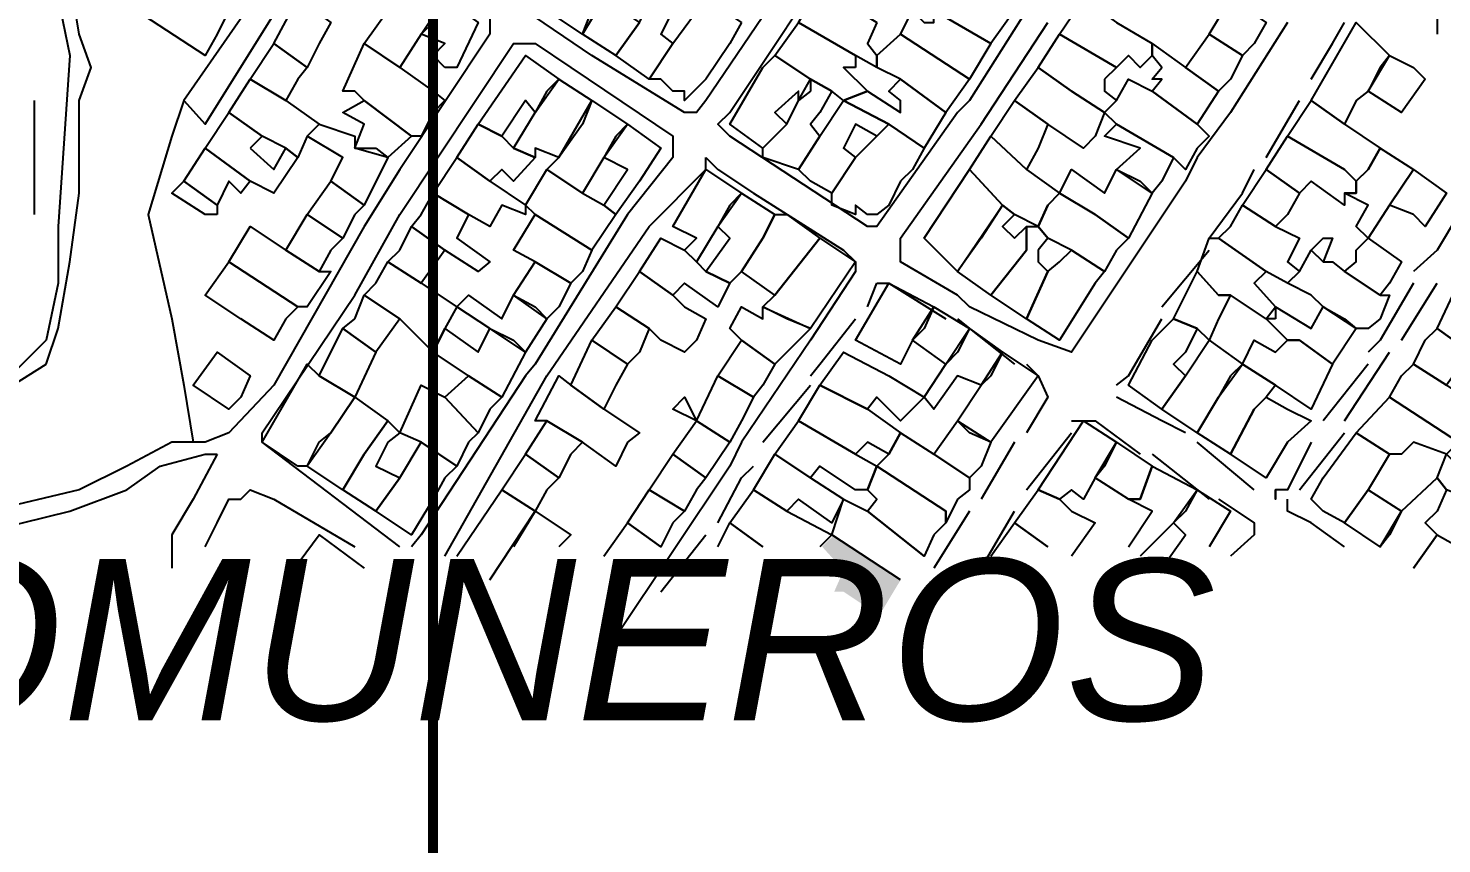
# Model space of a CAD drawing. Header units: millimetres. Extents: x -3588 to 75209, y -3737 to 38254.
# Drawn here: x 6056.7 to 6224.8, y 5026.6 to 5123.6 of the extents above; entities that cross this region are included whole.
import ezdxf

# ---------------------------------------------------------------- set-up
doc = ezdxf.new("R2010")
doc.units = ezdxf.units.MM
for name, color, linetype in [('H', 250, 'Continuous'), ('P', 253, 'Continuous'), ('T', 7, 'Continuous')]:
    doc.layers.add(name, color=color, linetype=linetype)

msp = doc.modelspace()

# ---------------------------------------------------------------- hatches: boundary and pattern name
at = {"layer": 'H', "linetype": 'Continuous'}
msp.add_hatch(color=256, dxfattribs=at).paths.add_polyline_path([(6160.417, 5058.017), (6157.873, 5053.792), (6153.632, 5056.609), (6152.511, 5056.609), (6153.632, 5059.154), (6151.087, 5061.97), (6152.511, 5063.379), (6160.417, 5058.017), (6160.417, 5058.017)])

# ---------------------------------------------------------------- linework, layer by layer
at = {"layer": 'P', "const_width": 1.2}
msp.add_lwpolyline([(6104.804, -520.269), (6104.804, 8805.959)], dxfattribs=at)
at = {"layer": 'P'}
for points in [[(6126.537, 5142.149), (6133.307, 5151.463), (6146.862, 5170.363), (6156.464, 5185.327), (6157.585, 5185.327), (6157.585, 5186.751), (6175.365, 5174.604), (6175.365, 5173.196), (6149.679, 5133.955), (6145.454, 5127.185), (6137.26, 5115.039), (6136.14, 5113.63), (6134.715, 5113.63), (6123.705, 5120.4), (6115.815, 5125.777), (6121.176, 5133.955), (6126.537, 5142.149)], [(6158.993, 5142.149), (6164.354, 5151.463), (6177.909, 5170.363), (6179.318, 5170.363), (6180.742, 5170.363), (6197.114, 5162.474), (6197.114, 5161.049), (6197.114, 5159.641), (6180.742, 5133.955), (6175.365, 5125.777), (6168.595, 5115.039), (6167.187, 5113.63), (6157.585, 5100.075), (6156.464, 5100.075), (6140.093, 5110.814), (6138.668, 5112.222), (6140.093, 5113.63), (6153.632, 5133.955), (6158.993, 5142.149)], [(6087.296, 5133.955), (6087.296, 5132.547), (6075.165, 5115.039), (6077.694, 5112.222), (6091.249, 5133.955)], [(6122.584, 5122.944), (6118.343, 5125.777), (6123.705, 5135.363), (6127.946, 5132.547), (6125.129, 5127.185), (6122.584, 5122.944)], [(6058.794, 5132.547), (6060.202, 5127.185), (6061.61, 5120.4), (6060.202, 5100.075), (6060.202, 5093.305), (6058.794, 5086.536), (6050.6, 5078.342), (6050.6, 5076.934)], [(6079.118, 5122.944), (6077.694, 5120.4), (6069.516, 5125.777), (6069.516, 5127.185), (6072.333, 5131.138), (6073.741, 5129.714), (6080.527, 5125.777), (6079.118, 5122.944)], [(6222.8, 5131.138), (6224.208, 5125.777), (6224.208, 5122.944)], [(6076.286, 5074.389), (6073.741, 5074.389), (6068.38, 5071.572), (6062.731, 5068.74), (6052.008, 5066.211), (6045.239, 5064.803), (6046.647, 5067.619), (6048.055, 5068.74), (6050.6, 5072.981), (6052.008, 5076.934), (6054.841, 5081.175), (6058.794, 5083.703), (6060.202, 5087.944), (6061.61, 5095.85), (6062.731, 5104.028), (6062.731, 5115.039), (6064.155, 5118.991), (6062.731, 5122.944), (6061.61, 5129.714)], [(6104.804, 5124.353), (6103.38, 5122.944), (6100.851, 5118.991), (6096.61, 5121.824), (6099.443, 5125.777), (6102.26, 5129.714), (6106.213, 5127.185), (6104.804, 5124.353)], [(6133.307, 5125.777), (6131.899, 5122.944), (6133.307, 5121.824), (6130.49, 5117.583), (6126.537, 5120.4), (6129.354, 5124.353), (6131.899, 5129.714), (6134.715, 5127.185), (6133.307, 5125.777)], [(6165.778, 5129.714), (6167.187, 5128.594), (6168.595, 5129.714), (6170.003, 5128.594), (6173.956, 5125.777), (6171.14, 5121.824), (6164.354, 5125.777), (6163.234, 5127.185), (6164.354, 5129.714), (6165.778, 5129.714)], [(6091.249, 5121.824), (6089.841, 5118.991), (6085.888, 5121.824), (6088.705, 5127.185), (6092.658, 5124.353), (6091.249, 5121.824)], [(6106.213, 5118.991), (6104.804, 5120.4), (6106.213, 5121.824), (6103.38, 5122.944), (6106.213, 5127.185), (6110.166, 5124.353), (6107.621, 5118.991), (6106.213, 5118.991)], [(6123.705, 5125.777), (6125.129, 5127.185), (6129.354, 5124.353), (6126.537, 5120.4), (6122.584, 5122.944), (6123.705, 5125.777)], [(6141.501, 5124.353), (6140.093, 5121.824), (6137.26, 5117.583), (6134.715, 5115.039), (6134.715, 5116.175), (6133.307, 5116.175), (6131.899, 5117.583), (6130.49, 5117.583), (6133.307, 5121.824), (6137.26, 5127.185), (6141.501, 5124.353)], [(6157.585, 5124.353), (6156.464, 5121.824), (6157.585, 5120.4), (6157.585, 5118.991), (6155.04, 5120.4), (6148.27, 5124.353), (6150.815, 5128.594), (6157.585, 5124.353)], [(6186.103, 5124.353), (6190.328, 5121.824), (6190.328, 5120.4), (6188.92, 5118.991), (6187.512, 5120.4), (6186.103, 5118.991), (6179.318, 5122.944), (6182.15, 5127.185), (6186.103, 5124.353)], [(6202.475, 5121.824), (6201.067, 5120.4), (6197.114, 5122.944), (6199.642, 5127.185), (6203.883, 5124.353), (6202.475, 5121.824)], [(6111.574, 5125.777), (6111.574, 5124.353), (6111.574, 5122.944), (6100.851, 5106.861)], [(6163.234, 5124.353), (6164.354, 5124.353), (6164.354, 5125.777), (6171.14, 5121.824), (6168.595, 5117.583), (6160.417, 5122.944), (6161.826, 5125.777), (6163.234, 5124.353)], [(6155.04, 5118.991), (6153.632, 5118.991), (6156.464, 5116.175), (6153.632, 5115.039), (6152.223, 5116.175), (6149.679, 5117.583), (6145.454, 5120.4), (6148.27, 5124.353), (6155.04, 5120.4), (6155.04, 5118.991)], [(6206.428, 5124.353), (6199.642, 5113.63), (6195.689, 5108.269), (6194.281, 5105.452), (6180.742, 5085.128), (6176.789, 5086.536), (6168.595, 5090.489), (6167.187, 5091.897), (6160.417, 5095.85), (6160.417, 5097.258), (6160.417, 5098.667), (6170.003, 5112.222), (6177.909, 5124.353)], [(6217.438, 5118.991), (6216.014, 5116.175), (6214.606, 5115.039), (6213.197, 5112.222), (6209.245, 5115.039), (6214.606, 5124.353), (6218.559, 5120.4), (6217.438, 5118.991)], [(6209.245, 5117.583), (6211.789, 5121.824), (6213.197, 5124.353)], [(6168.595, 5117.583), (6165.778, 5113.63), (6160.417, 5117.583), (6157.585, 5118.991), (6157.585, 5120.4), (6160.417, 5122.944), (6168.595, 5117.583)], [(6184.679, 5117.583), (6184.679, 5116.175), (6186.103, 5115.039), (6184.679, 5113.63), (6180.742, 5116.175), (6176.789, 5118.991), (6179.318, 5122.944), (6186.103, 5118.991), (6184.679, 5117.583)], [(6199.642, 5117.583), (6198.234, 5116.175), (6194.281, 5118.991), (6197.114, 5122.944), (6201.067, 5120.4), (6199.642, 5117.583)], [(6088.705, 5117.583), (6087.296, 5115.039), (6083.055, 5117.583), (6085.888, 5121.824), (6089.841, 5118.991), (6088.705, 5117.583)], [(6100.851, 5061.97), (6084.48, 5074.389), (6084.48, 5075.525), (6095.49, 5091.897), (6100.851, 5101.499), (6114.391, 5121.824), (6115.815, 5121.824), (6116.935, 5121.824), (6121.176, 5118.991)], [(6104.804, 5113.63), (6103.38, 5110.814), (6102.26, 5110.814), (6096.61, 5115.039), (6095.49, 5116.175), (6094.066, 5116.175), (6096.61, 5121.824), (6100.851, 5118.991), (6104.804, 5116.175), (6106.213, 5115.039), (6104.804, 5113.63)], [(6194.281, 5118.991), (6198.234, 5116.175), (6195.689, 5112.222), (6190.328, 5116.175), (6191.464, 5117.583), (6190.328, 5117.583), (6191.464, 5118.991), (6190.328, 5120.4), (6190.328, 5121.824), (6194.281, 5118.991)], [(6121.176, 5118.991), (6133.307, 5110.814), (6133.307, 5109.389), (6133.307, 5108.269), (6127.946, 5101.499), (6116.935, 5083.703), (6115.815, 5082.295), (6103.38, 5063.379), (6102.26, 5061.97)], [(6118.343, 5116.175), (6116.935, 5113.63), (6115.815, 5115.039), (6112.982, 5110.814), (6110.166, 5112.222), (6115.815, 5120.4), (6119.768, 5117.583), (6118.343, 5116.175)], [(6149.679, 5116.175), (6148.27, 5115.039), (6148.27, 5116.175), (6145.454, 5113.63), (6146.862, 5112.222), (6144.029, 5109.389), (6140.093, 5112.222), (6144.029, 5118.991), (6145.454, 5120.4), (6149.679, 5117.583), (6149.679, 5116.175)], [(6183.559, 5110.814), (6182.15, 5109.389), (6177.909, 5112.222), (6173.956, 5115.039), (6176.789, 5118.991), (6180.742, 5116.175), (6184.679, 5113.63), (6183.559, 5110.814)], [(6221.391, 5118.991), (6222.8, 5117.583), (6219.967, 5113.63), (6216.014, 5116.175), (6218.559, 5120.4), (6221.391, 5118.991)], [(6087.296, 5115.039), (6091.249, 5112.222), (6089.841, 5110.814), (6088.705, 5108.269), (6087.296, 5109.389), (6084.48, 5110.814), (6080.527, 5113.63), (6083.055, 5117.583), (6087.296, 5115.039)], [(6122.584, 5112.222), (6119.768, 5108.269), (6116.935, 5109.389), (6116.935, 5108.269), (6114.391, 5109.389), (6116.935, 5113.63), (6119.768, 5117.583), (6123.705, 5115.039), (6122.584, 5112.222)], [(6150.815, 5113.63), (6149.679, 5112.222), (6150.815, 5110.814), (6148.27, 5106.861), (6144.029, 5108.269), (6144.029, 5109.389), (6146.862, 5112.222), (6148.27, 5115.039), (6149.679, 5117.583), (6152.223, 5116.175), (6150.815, 5113.63)], [(6165.778, 5113.63), (6163.234, 5109.389), (6158.993, 5112.222), (6153.632, 5115.039), (6156.464, 5116.175), (6160.417, 5113.63), (6160.417, 5115.039), (6158.993, 5116.175), (6160.417, 5117.583), (6165.778, 5113.63)], [(6195.689, 5109.389), (6194.281, 5106.861), (6192.873, 5108.269), (6186.103, 5112.222), (6184.679, 5113.63), (6186.103, 5115.039), (6187.512, 5117.583), (6190.328, 5116.175), (6195.689, 5112.222), (6197.114, 5110.814), (6195.689, 5109.389)], [(6057.369, 5115.039), (6057.369, 5101.499)], [(6075.165, 5115.039), (6073.741, 5110.814), (6070.924, 5101.499), (6073.741, 5089.064), (6075.165, 5081.175), (6076.286, 5074.389)], [(6102.26, 5110.814), (6099.443, 5108.269), (6095.49, 5109.389), (6096.61, 5112.222), (6094.066, 5113.63), (6096.61, 5115.039), (6102.26, 5110.814)], [(6126.537, 5110.814), (6125.129, 5108.269), (6122.584, 5104.028), (6118.343, 5106.861), (6119.768, 5108.269), (6123.705, 5115.039), (6127.946, 5112.222), (6126.537, 5110.814)], [(6157.585, 5110.814), (6155.04, 5112.222), (6153.632, 5109.389), (6155.04, 5108.269), (6152.223, 5104.028), (6149.679, 5105.452), (6148.27, 5106.861), (6150.815, 5110.814), (6153.632, 5115.039), (6158.993, 5112.222), (6157.585, 5110.814)], [(6176.789, 5109.389), (6175.365, 5106.861), (6171.14, 5110.814), (6173.956, 5115.039), (6177.909, 5112.222), (6176.789, 5109.389)], [(6203.883, 5108.269), (6207.836, 5115.039)], [(6206.428, 5110.814), (6209.245, 5115.039), (6213.197, 5112.222), (6217.438, 5109.389), (6216.014, 5106.861), (6214.606, 5105.452), (6213.197, 5106.861), (6206.428, 5110.814)], [(6083.055, 5109.389), (6085.888, 5106.861), (6087.296, 5109.389), (6088.705, 5108.269), (6085.888, 5104.028), (6083.055, 5105.452), (6077.694, 5109.389), (6080.527, 5113.63), (6084.48, 5110.814), (6083.055, 5109.389)], [(6098.019, 5109.389), (6099.443, 5108.269), (6096.61, 5102.62), (6092.658, 5105.452), (6094.066, 5108.269), (6089.841, 5110.814), (6091.249, 5112.222), (6095.49, 5110.814), (6095.49, 5109.389), (6098.019, 5109.389)], [(6112.982, 5110.814), (6114.391, 5109.389), (6116.935, 5108.269), (6114.391, 5105.452), (6112.982, 5106.861), (6111.574, 5105.452), (6107.621, 5108.269), (6110.166, 5112.222), (6112.982, 5110.814)], [(6129.354, 5105.452), (6126.537, 5101.499), (6125.129, 5102.62), (6127.946, 5106.861), (6125.129, 5108.269), (6127.946, 5112.222), (6131.899, 5109.389), (6129.354, 5105.452)], [(6160.417, 5105.452), (6158.993, 5102.62), (6157.585, 5101.499), (6156.464, 5101.499), (6155.04, 5102.62), (6155.04, 5101.499), (6152.223, 5102.62), (6152.223, 5104.028), (6155.04, 5108.269), (6157.585, 5110.814), (6158.993, 5112.222), (6163.234, 5109.389), (6161.826, 5106.861), (6160.417, 5105.452)], [(6191.464, 5105.452), (6190.328, 5104.028), (6186.103, 5106.861), (6188.92, 5109.389), (6184.679, 5110.814), (6186.103, 5112.222), (6192.873, 5108.269), (6191.464, 5105.452)], [(6175.365, 5106.861), (6179.318, 5104.028), (6177.909, 5102.62), (6176.789, 5100.075), (6173.956, 5101.499), (6172.548, 5102.62), (6168.595, 5106.861), (6171.14, 5110.814), (6175.365, 5106.861)], [(6213.197, 5106.861), (6214.606, 5105.452), (6214.606, 5104.028), (6213.197, 5104.028), (6213.197, 5102.62), (6209.245, 5105.452), (6207.836, 5104.028), (6203.883, 5106.861), (6206.428, 5110.814), (6213.197, 5106.861)], [(6083.055, 5105.452), (6081.935, 5104.028), (6080.527, 5105.452), (6079.118, 5102.62), (6075.165, 5105.452), (6077.694, 5109.389), (6083.055, 5105.452)], [(6218.559, 5102.62), (6216.014, 5098.667), (6214.606, 5100.075), (6216.014, 5102.62), (6213.197, 5104.028), (6214.606, 5104.028), (6214.606, 5105.452), (6216.014, 5106.861), (6217.438, 5109.389), (6221.391, 5106.861), (6218.559, 5102.62)], [(6111.574, 5105.452), (6115.815, 5102.62), (6115.815, 5101.499), (6112.982, 5102.62), (6111.574, 5100.075), (6109.029, 5101.499), (6104.804, 5104.028), (6107.621, 5108.269), (6111.574, 5105.452)], [(6106.213, 5060.85), (6118.343, 5082.295), (6130.49, 5100.075), (6137.26, 5106.861), (6137.26, 5108.269)], [(6137.26, 5108.269), (6138.668, 5106.861), (6142.909, 5104.028), (6153.632, 5097.258), (6155.04, 5095.85), (6155.04, 5094.714), (6149.679, 5086.536), (6141.501, 5074.389), (6140.093, 5071.572), (6126.537, 5051.248)], [(6079.118, 5101.499), (6077.694, 5101.499), (6073.741, 5104.028), (6075.165, 5105.452), (6079.118, 5102.62), (6079.118, 5101.499)], [(6100.851, 5106.861), (6096.61, 5100.075), (6085.888, 5081.175), (6080.527, 5075.525)], [(6095.49, 5101.499), (6094.066, 5098.667), (6089.841, 5101.499), (6092.658, 5105.452), (6096.61, 5102.62), (6095.49, 5101.499)], [(6122.584, 5104.028), (6125.129, 5102.62), (6126.537, 5101.499), (6123.705, 5097.258), (6116.935, 5101.499), (6115.815, 5102.62), (6118.343, 5106.861), (6122.584, 5104.028)], [(6140.093, 5102.62), (6138.668, 5100.075), (6136.14, 5095.85), (6134.715, 5097.258), (6136.14, 5098.667), (6133.307, 5100.075), (6137.26, 5106.861), (6141.501, 5104.028), (6140.093, 5102.62)], [(6170.003, 5098.667), (6167.187, 5094.714), (6163.234, 5098.667), (6168.595, 5106.861), (6172.548, 5102.62), (6170.003, 5098.667)], [(6188.92, 5105.452), (6190.328, 5104.028), (6187.512, 5098.667), (6183.559, 5101.499), (6179.318, 5104.028), (6180.742, 5106.861), (6184.679, 5104.028), (6186.103, 5106.861), (6188.92, 5105.452)], [(6197.114, 5098.667), (6201.067, 5104.028), (6202.475, 5106.861)], [(6206.428, 5101.499), (6205.004, 5100.075), (6201.067, 5102.62), (6203.883, 5106.861), (6207.836, 5104.028), (6206.428, 5101.499)], [(6221.391, 5101.499), (6218.559, 5102.62), (6221.391, 5106.861), (6225.328, 5104.028), (6222.8, 5100.075), (6221.391, 5101.499)], [(6103.38, 5101.499), (6104.804, 5104.028), (6109.029, 5101.499), (6107.621, 5098.667), (6111.574, 5095.85), (6110.166, 5094.714), (6106.213, 5097.258), (6102.26, 5100.075), (6103.38, 5101.499)], [(6144.029, 5098.667), (6141.501, 5094.714), (6140.093, 5093.305), (6137.26, 5094.714), (6140.093, 5098.667), (6138.668, 5100.075), (6141.501, 5104.028), (6145.454, 5101.499), (6144.029, 5098.667)], [(6186.103, 5097.258), (6184.679, 5094.714), (6180.742, 5097.258), (6177.909, 5098.667), (6176.789, 5100.075), (6177.909, 5102.62), (6179.318, 5104.028), (6183.559, 5101.499), (6187.512, 5098.667), (6186.103, 5097.258)], [(6173.956, 5098.667), (6175.365, 5100.075), (6175.365, 5098.667), (6175.365, 5097.258), (6171.14, 5091.897), (6167.187, 5094.714), (6172.548, 5102.62), (6173.956, 5101.499), (6172.548, 5100.075), (6173.956, 5098.667)], [(6205.004, 5100.075), (6207.836, 5098.667), (6206.428, 5095.85), (6207.836, 5094.714), (6206.428, 5093.305), (6203.883, 5094.714), (6198.234, 5098.667), (6199.642, 5100.075), (6201.067, 5102.62), (6205.004, 5100.075)], [(6092.658, 5097.258), (6091.249, 5094.714), (6087.296, 5097.258), (6089.841, 5101.499), (6094.066, 5098.667), (6092.658, 5097.258)], [(6122.584, 5094.714), (6121.176, 5093.305), (6116.935, 5095.85), (6114.391, 5097.258), (6116.935, 5101.499), (6123.705, 5097.258), (6122.584, 5094.714)], [(6144.029, 5098.667), (6145.454, 5101.499), (6146.862, 5101.499), (6150.815, 5098.667), (6145.454, 5091.897), (6141.501, 5094.714), (6144.029, 5098.667)], [(6226.753, 5101.499), (6224.208, 5097.258), (6221.391, 5094.714)], [(6091.249, 5094.714), (6092.658, 5094.714), (6089.841, 5090.489), (6088.705, 5090.489), (6080.527, 5095.85), (6083.055, 5100.075), (6087.296, 5097.258), (6091.249, 5094.714)], [(6100.851, 5097.258), (6102.26, 5100.075), (6106.213, 5097.258), (6103.38, 5093.305), (6099.443, 5095.85), (6100.851, 5097.258)], [(6134.715, 5097.258), (6136.14, 5095.85), (6137.26, 5094.714), (6140.093, 5093.305), (6138.668, 5090.489), (6134.715, 5093.305), (6133.307, 5091.897), (6129.354, 5094.714), (6131.899, 5098.667), (6134.715, 5097.258)], [(6146.862, 5089.064), (6144.029, 5090.489), (6145.454, 5091.897), (6150.815, 5098.667), (6155.04, 5095.85), (6149.679, 5087.944), (6146.862, 5089.064)], [(6176.789, 5097.258), (6176.789, 5095.85), (6177.909, 5094.714), (6175.365, 5089.064), (6171.14, 5091.897), (6175.365, 5097.258), (6175.365, 5098.667), (6175.365, 5100.075), (6176.789, 5100.075), (6177.909, 5098.667), (6176.789, 5097.258)], [(6205.004, 5089.064), (6203.883, 5089.064), (6199.642, 5091.897), (6198.234, 5091.897), (6195.689, 5094.714), (6197.114, 5098.667), (6198.234, 5098.667), (6203.883, 5094.714), (6202.475, 5093.305), (6205.004, 5090.489), (6205.004, 5089.064)], [(6210.653, 5095.85), (6209.245, 5097.258), (6210.653, 5098.667), (6211.789, 5098.667), (6210.653, 5095.85)], [(6218.559, 5093.305), (6217.438, 5091.897), (6213.197, 5094.714), (6214.606, 5095.85), (6214.606, 5097.258), (6216.014, 5098.667), (6219.967, 5095.85), (6218.559, 5093.305)], [(6184.679, 5094.714), (6183.559, 5093.305), (6179.318, 5086.536), (6175.365, 5089.064), (6177.909, 5094.714), (6179.318, 5095.85), (6180.742, 5097.258), (6184.679, 5094.714)], [(6191.464, 5090.489), (6197.114, 5097.258)], [(6217.438, 5089.064), (6216.014, 5087.944), (6214.606, 5087.944), (6210.653, 5090.489), (6209.245, 5091.897), (6206.428, 5093.305), (6207.836, 5094.714), (6209.245, 5097.258), (6210.653, 5095.85), (6211.789, 5095.85), (6213.197, 5094.714), (6217.438, 5091.897), (6218.559, 5091.897), (6217.438, 5089.064)], [(6226.753, 5093.305), (6229.569, 5097.258), (6233.522, 5094.714), (6230.978, 5089.064), (6228.161, 5085.128), (6224.208, 5087.944), (6226.753, 5093.305)], [(6087.296, 5089.064), (6085.888, 5086.536), (6081.935, 5089.064), (6077.694, 5091.897), (6080.527, 5095.85), (6088.705, 5090.489), (6087.296, 5089.064)], [(6098.019, 5093.305), (6099.443, 5095.85), (6103.38, 5093.305), (6107.621, 5090.489), (6106.213, 5087.944), (6104.804, 5085.128), (6100.851, 5089.064), (6096.61, 5091.897), (6098.019, 5093.305)], [(6119.768, 5090.489), (6118.343, 5089.064), (6114.391, 5091.897), (6116.935, 5095.85), (6121.176, 5093.305), (6119.768, 5090.489)], [(6136.14, 5086.536), (6134.715, 5085.128), (6131.899, 5086.536), (6130.49, 5087.944), (6126.537, 5090.489), (6129.354, 5094.714), (6133.307, 5091.897), (6134.715, 5090.489), (6137.26, 5089.064), (6136.14, 5086.536)], [(6198.234, 5089.064), (6197.114, 5086.536), (6195.689, 5087.944), (6192.873, 5089.064), (6195.689, 5094.714), (6198.234, 5091.897), (6199.642, 5091.897), (6198.234, 5089.064)], [(6095.49, 5089.064), (6096.61, 5091.897), (6100.851, 5089.064), (6098.019, 5085.128), (6094.066, 5087.944), (6095.49, 5089.064)], [(6116.935, 5090.489), (6118.343, 5089.064), (6115.815, 5085.128), (6111.574, 5087.944), (6107.621, 5090.489), (6109.029, 5091.897), (6112.982, 5089.064), (6114.391, 5091.897), (6116.935, 5090.489)], [(6163.234, 5087.944), (6161.826, 5086.536), (6160.417, 5083.703), (6155.04, 5086.536), (6158.993, 5093.305), (6164.354, 5090.489), (6163.234, 5087.944)], [(6156.464, 5090.489), (6157.585, 5093.305)], [(6157.585, 5093.305), (6158.993, 5093.305), (6165.778, 5089.064)], [(6221.391, 5093.305), (6217.438, 5086.536), (6216.014, 5085.128)], [(6219.967, 5086.536), (6224.208, 5093.305)], [(6129.354, 5085.128), (6127.946, 5083.703), (6123.705, 5086.536), (6126.537, 5090.489), (6130.49, 5087.944), (6129.354, 5085.128)], [(6146.862, 5085.128), (6145.454, 5083.703), (6141.501, 5086.536), (6140.093, 5087.944), (6141.501, 5090.489), (6144.029, 5089.064), (6144.029, 5090.489), (6149.679, 5087.944), (6146.862, 5085.128)], [(6167.187, 5085.128), (6165.778, 5083.703), (6161.826, 5086.536), (6164.354, 5090.489), (6168.595, 5087.944), (6167.187, 5085.128)], [(6213.197, 5089.064), (6214.606, 5087.944), (6211.789, 5083.703), (6207.836, 5086.536), (6206.428, 5086.536), (6203.883, 5089.064), (6205.004, 5090.489), (6209.245, 5087.944), (6210.653, 5090.489), (6213.197, 5089.064)], [(6149.679, 5082.295), (6150.815, 5083.703), (6155.04, 5089.064)], [(6167.187, 5089.064), (6168.595, 5087.944), (6173.956, 5083.703)], [(6186.103, 5081.175), (6187.512, 5082.295), (6191.464, 5089.064)], [(6194.281, 5085.128), (6192.873, 5083.703), (6194.281, 5082.295), (6191.464, 5078.342), (6187.512, 5081.175), (6190.328, 5086.536), (6192.873, 5089.064), (6195.689, 5087.944), (6194.281, 5085.128)], [(6092.658, 5085.128), (6094.066, 5087.944), (6098.019, 5085.128), (6095.49, 5079.75), (6091.249, 5082.295), (6092.658, 5085.128)], [(6114.391, 5086.536), (6115.815, 5085.128), (6112.982, 5079.75), (6109.029, 5082.295), (6104.804, 5085.128), (6106.213, 5087.944), (6110.166, 5085.128), (6111.574, 5087.944), (6114.391, 5086.536)], [(6171.14, 5082.295), (6170.003, 5081.175), (6167.187, 5082.295), (6164.354, 5078.342), (6163.234, 5079.75), (6165.778, 5083.703), (6168.595, 5087.944), (6172.548, 5085.128), (6171.14, 5082.295)], [(6222.8, 5086.536), (6224.208, 5087.944), (6228.161, 5085.128), (6225.328, 5081.175), (6221.391, 5083.703), (6222.8, 5086.536)], [(6081.935, 5079.75), (6080.527, 5078.342), (6076.286, 5081.175), (6079.118, 5085.128), (6083.055, 5082.295), (6081.935, 5079.75)], [(6126.537, 5081.175), (6125.129, 5078.342), (6121.176, 5081.175), (6123.705, 5086.536), (6127.946, 5083.703), (6126.537, 5081.175)], [(6144.029, 5081.175), (6142.909, 5079.75), (6138.668, 5082.295), (6141.501, 5086.536), (6145.454, 5083.703), (6144.029, 5081.175)], [(6158.993, 5082.295), (6163.234, 5079.75), (6160.417, 5076.934), (6157.585, 5079.75), (6156.464, 5078.342), (6150.815, 5081.175), (6153.632, 5085.128), (6158.993, 5082.295)], [(6168.595, 5075.525), (6167.187, 5076.934), (6170.003, 5081.175), (6172.548, 5085.128), (6176.789, 5082.295), (6171.14, 5074.389), (6168.595, 5075.525)], [(6199.642, 5082.295), (6198.234, 5079.75), (6195.689, 5075.525), (6191.464, 5078.342), (6194.281, 5082.295), (6197.114, 5086.536), (6201.067, 5083.703), (6199.642, 5082.295)], [(6207.836, 5086.536), (6211.789, 5083.703), (6209.245, 5078.342), (6205.004, 5081.175), (6201.067, 5083.703), (6202.475, 5086.536), (6205.004, 5085.128), (6206.428, 5086.536), (6207.836, 5086.536)], [(6213.197, 5076.934), (6218.559, 5085.128)], [(6088.705, 5071.572), (6084.48, 5074.389), (6089.841, 5083.703), (6091.249, 5082.295), (6095.49, 5079.75), (6092.658, 5075.525), (6089.841, 5071.572), (6088.705, 5071.572)], [(6175.365, 5083.703), (6176.789, 5082.295), (6177.909, 5079.75), (6175.365, 5075.525)], [(6205.004, 5081.175), (6203.883, 5079.75), (6202.475, 5078.342), (6199.642, 5072.981), (6195.689, 5075.525), (6198.234, 5079.75), (6201.067, 5083.703), (6205.004, 5081.175)], [(6216.014, 5083.703), (6210.653, 5076.934)], [(6219.967, 5082.295), (6221.391, 5083.703), (6225.328, 5081.175), (6229.569, 5078.342), (6226.753, 5074.389), (6218.559, 5079.75), (6219.967, 5082.295)], [(6111.574, 5078.342), (6110.166, 5075.525), (6106.213, 5079.75), (6109.029, 5082.295), (6112.982, 5079.75), (6111.574, 5078.342)], [(6127.946, 5074.389), (6126.537, 5071.572), (6122.584, 5074.389), (6118.343, 5076.934), (6116.935, 5076.934), (6119.768, 5082.295), (6121.176, 5081.175), (6125.129, 5078.342), (6129.354, 5075.525), (6127.946, 5074.389)], [(6141.501, 5076.934), (6140.093, 5074.389), (6136.14, 5076.934), (6138.668, 5082.295), (6142.909, 5079.75), (6141.501, 5076.934)], [(6109.029, 5074.389), (6107.621, 5071.572), (6103.38, 5074.389), (6100.851, 5075.525), (6103.38, 5081.175), (6106.213, 5079.75), (6110.166, 5075.525), (6109.029, 5074.389)], [(6144.029, 5074.389), (6149.679, 5081.175)], [(6156.464, 5078.342), (6160.417, 5075.525), (6158.993, 5072.981), (6156.464, 5074.389), (6155.04, 5072.981), (6148.27, 5076.934), (6150.815, 5081.175), (6156.464, 5078.342)], [(6091.249, 5074.389), (6092.658, 5075.525), (6095.49, 5079.75), (6099.443, 5076.934), (6096.61, 5072.981), (6094.066, 5068.74), (6089.841, 5071.572), (6091.249, 5074.389)], [(6136.14, 5076.934), (6140.093, 5074.389), (6137.26, 5070.164), (6133.307, 5072.981), (6136.14, 5076.934), (6133.307, 5078.342), (6134.715, 5079.75), (6136.14, 5076.934)], [(6194.281, 5075.525), (6191.464, 5076.934), (6186.103, 5079.75)], [(6206.428, 5074.389), (6203.883, 5070.164), (6199.642, 5072.981), (6202.475, 5078.342), (6203.883, 5079.75), (6206.428, 5078.342), (6209.245, 5076.934), (6206.428, 5074.389)], [(6225.328, 5072.981), (6221.391, 5074.389), (6219.967, 5072.981), (6218.559, 5072.981), (6214.606, 5075.525), (6218.559, 5079.75), (6226.753, 5074.389), (6225.328, 5072.981)], [(6099.443, 5074.389), (6098.019, 5071.572), (6100.851, 5070.164), (6098.019, 5066.211), (6094.066, 5068.74), (6096.61, 5072.981), (6099.443, 5076.934), (6100.851, 5075.525), (6099.443, 5074.389)], [(6121.176, 5072.981), (6119.768, 5070.164), (6115.815, 5072.981), (6118.343, 5076.934), (6122.584, 5074.389), (6121.176, 5072.981)], [(6155.04, 5072.981), (6157.585, 5071.572), (6156.464, 5068.74), (6155.04, 5068.74), (6150.815, 5071.572), (6149.679, 5070.164), (6145.454, 5072.981), (6148.27, 5076.934), (6155.04, 5072.981)], [(6170.003, 5071.572), (6168.595, 5070.164), (6164.354, 5072.981), (6167.187, 5076.934), (6171.14, 5074.389), (6170.003, 5071.572)], [(6184.679, 5071.572), (6183.559, 5070.164), (6182.15, 5067.619), (6180.742, 5068.74), (6179.318, 5067.619), (6176.789, 5068.74), (6182.15, 5076.934), (6186.103, 5074.389), (6184.679, 5071.572)], [(6180.742, 5076.934), (6182.15, 5076.934), (6183.559, 5076.934), (6188.92, 5072.981)], [(6080.527, 5075.525), (6077.694, 5074.389), (6076.286, 5074.389)], [(6167.187, 5067.619), (6165.778, 5064.803), (6165.778, 5066.211), (6157.585, 5071.572), (6158.993, 5072.981), (6160.417, 5075.525), (6164.354, 5072.981), (6168.595, 5070.164), (6168.595, 5068.74), (6167.187, 5067.619)], [(6175.365, 5068.74), (6180.742, 5075.525)], [(6207.836, 5068.74), (6213.197, 5075.525)], [(6213.197, 5064.803), (6210.653, 5066.211), (6209.245, 5067.619), (6210.653, 5070.164), (6214.606, 5075.525), (6218.559, 5072.981), (6216.014, 5068.74), (6213.197, 5064.803)], [(6106.213, 5070.164), (6104.804, 5067.619), (6102.26, 5063.379), (6098.019, 5066.211), (6100.851, 5070.164), (6103.38, 5074.389), (6107.621, 5071.572), (6106.213, 5070.164)], [(6173.956, 5074.389), (6170.003, 5067.619)], [(6183.559, 5070.164), (6186.103, 5074.389), (6190.328, 5071.572), (6188.92, 5067.619), (6187.512, 5067.619), (6183.559, 5070.164)], [(6202.475, 5068.74), (6195.689, 5074.389)], [(6209.245, 5074.389), (6206.428, 5068.74), (6205.004, 5068.74), (6205.004, 5067.619), (6205.004, 5068.74)], [(6043.83, 5061.97), (6055.961, 5064.803), (6061.61, 5066.211), (6068.38, 5068.74), (6072.333, 5071.572), (6077.694, 5072.981), (6079.118, 5072.981)], [(6079.118, 5072.981), (6076.286, 5067.619), (6073.741, 5063.379), (6073.741, 5059.426)], [(6118.343, 5068.74), (6116.935, 5066.211), (6112.982, 5068.74), (6115.815, 5072.981), (6119.768, 5070.164), (6118.343, 5068.74)], [(6136.14, 5068.74), (6134.715, 5066.211), (6130.49, 5068.74), (6133.307, 5072.981), (6137.26, 5070.164), (6136.14, 5068.74)], [(6149.679, 5070.164), (6153.632, 5067.619), (6152.223, 5064.803), (6148.27, 5067.619), (6146.862, 5066.211), (6142.909, 5068.74), (6145.454, 5072.981), (6149.679, 5070.164)], [(6190.328, 5072.981), (6197.114, 5067.619)], [(6233.522, 5067.619), (6232.114, 5064.803), (6229.569, 5066.211), (6228.161, 5067.619), (6225.328, 5068.74), (6224.208, 5070.164), (6225.328, 5072.981), (6226.753, 5071.572), (6228.161, 5072.981), (6234.931, 5068.74), (6233.522, 5067.619)], [(6138.668, 5064.803), (6141.501, 5070.164), (6142.909, 5071.572)], [(6164.354, 5063.379), (6163.234, 5060.85), (6156.464, 5066.211), (6157.585, 5067.619), (6156.464, 5068.74), (6157.585, 5071.572), (6165.778, 5066.211), (6165.778, 5064.803), (6164.354, 5063.379)], [(6187.512, 5061.97), (6190.328, 5066.211), (6187.512, 5067.619), (6188.92, 5067.619), (6190.328, 5071.572), (6195.689, 5068.74), (6194.281, 5066.211)], [(6217.438, 5061.97), (6219.967, 5066.211), (6224.208, 5070.164), (6225.328, 5068.74), (6224.208, 5066.211)], [(6077.694, 5061.97), (6079.118, 5064.803), (6080.527, 5067.619), (6081.935, 5067.619), (6083.055, 5068.74), (6085.888, 5067.619), (6095.49, 5061.97)], [(6107.621, 5060.85), (6112.982, 5068.74), (6116.935, 5066.211), (6114.391, 5061.97)], [(6133.307, 5064.803), (6131.899, 5061.97), (6127.946, 5064.803), (6130.49, 5068.74), (6134.715, 5066.211), (6133.307, 5064.803)], [(6144.029, 5061.97), (6140.093, 5064.803), (6142.909, 5068.74), (6146.862, 5066.211)], [(6177.909, 5061.97), (6173.956, 5064.803), (6176.789, 5068.74), (6179.318, 5067.619)], [(6191.464, 5059.426), (6194.281, 5063.379), (6192.873, 5064.803), (6195.689, 5068.74), (6199.642, 5066.211), (6197.114, 5061.97)], [(6218.559, 5063.379), (6217.438, 5061.97), (6213.197, 5064.803), (6216.014, 5068.74), (6219.967, 5066.211), (6218.559, 5063.379)], [(6160.417, 5058.017), (6152.223, 5063.379), (6153.632, 5067.619), (6156.464, 5066.211)], [(6179.318, 5067.619), (6180.742, 5066.211), (6183.559, 5064.803), (6180.742, 5060.85)], [(6198.234, 5067.619), (6202.475, 5064.803), (6202.475, 5063.379), (6199.642, 5060.85)], [(6213.197, 5061.97), (6209.245, 5064.803), (6206.428, 5066.211), (6206.428, 5067.619)], [(6111.574, 5058.017), (6116.935, 5066.211), (6121.176, 5063.379), (6119.768, 5061.97)], [(6146.862, 5066.211), (6152.223, 5063.379), (6150.815, 5061.97)], [(6156.464, 5066.211), (6163.234, 5060.85)], [(6168.595, 5066.211), (6164.354, 5059.426)], [(6170.003, 5059.426), (6173.956, 5066.211)], [(6194.281, 5066.211), (6192.873, 5064.803), (6188.92, 5060.85)], [(6224.208, 5066.211), (6222.8, 5064.803), (6224.208, 5063.379), (6221.391, 5059.426)], [(6221.391, 5059.426), (6224.208, 5063.379), (6226.753, 5061.97), (6229.569, 5066.211), (6232.114, 5064.803), (6230.978, 5063.379)], [(6087.296, 5058.017), (6091.249, 5063.379), (6096.61, 5059.426)], [(6125.129, 5060.85), (6127.946, 5064.803), (6131.899, 5061.97)], [(6131.899, 5056.609), (6137.26, 5063.379)], [(6138.668, 5061.97), (6140.093, 5064.803), (6144.029, 5061.97)], [(6171.14, 5060.85), (6173.956, 5064.803), (6177.909, 5061.97)]]:
    msp.add_lwpolyline(points, dxfattribs=at)

# ---------------------------------------------------------------- texts
at = {"layer": 'T', "insert": (6020.513, 5060.514), "char_height": 19.20446, "attachment_point": 1}
msp.add_mtext('{\\fArial|b0|i1|c0|p18;COMUNEROS}', dxfattribs=at)

doc.saveas('drawing.dxf')
